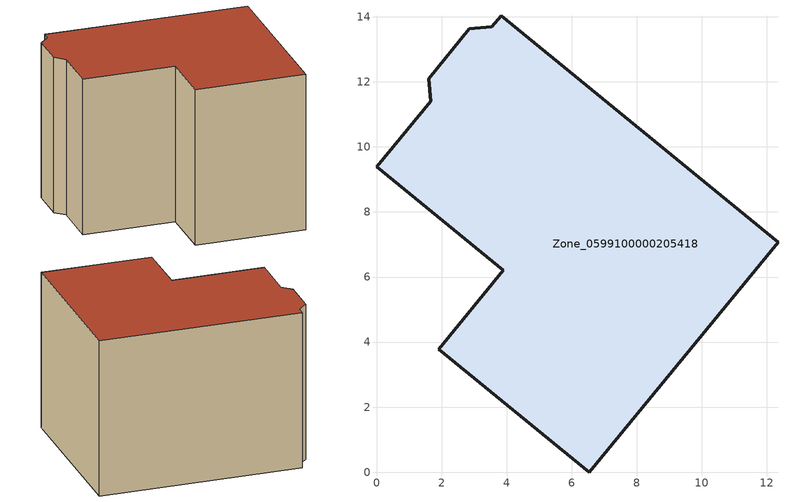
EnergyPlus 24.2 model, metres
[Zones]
Zone_0599100000205418
 floor ground (C_G): 1.67,11.4 1.6,12.1 2.85,13.63 3.54,13.69 3.83,14.03 12.34,7.07 6.54,0 1.91,3.78 3.89,6.21 0,9.39 z0
 wall outside (C_F): 6.54,0 12.34,7.07 3.83,14.03 3.54,13.69 2.85,13.63 1.6,12.1 1.67,11.4 0,9.39 3.89,6.21 1.91,3.78 6.54,0 z0:8.69
 roof outside (C_R): 1.67,11.4 0,9.39 3.89,6.21 1.91,3.78 6.54,0 12.34,7.07 3.83,14.03 3.54,13.69 2.85,13.63 1.6,12.1 z8.69
[BUILDING]
Pand.0599100000205418: North Axis=0; Terrain=City; Loads Convergence Tolerance Value=0.04; Temperature Convergence Tolerance Value=0.4; Solar Distribution=FullExterior; Maximum Number of Warmup Days=25; Minimum Number of Warmup Days=1
[Site:Location]
Rotterdam.The.Hague.AP_ZH_NLD Design_Conditions: Latitude=51.96; Longitude=4.45; Time Zone=1; Elevation=-4.5
[SITE:GROUNDTEMPERATURE:BUILDINGSURFACE]
18, 18, 18, 18, 18, 18, 18, 18, 18, 18, 18, 18
[MATERIAL] Thermal Absorptance=0.9; Solar Absorptance=0.7; Visible Absorptance=0.7
Name | Roughness | Thickness | Conductivity | Density | Specific Heat
G.TC.1946-1964 | MediumSmooth | 0.15 | 1 | 540 | 1210
F.TC.1946-1964 | Rough | 0.3 | 0.857143 | 1920 | 840
R.TC.1946-1964 | MediumRough | 0.2 | 0.235294 | 1500 | 1000
[CONSTRUCTION]
C_G: G.TC.1946-1964
C_F: F.TC.1946-1964
C_R: R.TC.1946-1964
[ZONE]
Zone_0599100000205418: Type=1; Multiplier=1; Ceiling Height=Autocalculate; Volume=Autocalculate; Floor Area=autocalculate; Part of Total Floor Area=Yes
[ZONEINFILTRATION:DESIGNFLOWRATE]
Infil_Zone_0599100000205418: Zone or ZoneList or Space or SpaceList=Zone_0599100000205418; Schedule=AlwaysOn; Design Flow Rate Calculation Method=Flow/Area; Flow Rate per Floor Area=0.003; Constant Term Coefficient=1; Temperature Term Coefficient=0; Velocity Term Coefficient=0; Velocity Squared Term Coefficient=0
[HVACTEMPLATE:ZONE:IDEALLOADSAIRSYSTEM]
Zone_0599100000205418: Maximum Heating Supply Air Temperature=50; Minimum Cooling Supply Air Temperature=13; Maximum Heating Supply Air Humidity Ratio=0.0156; Minimum Cooling Supply Air Humidity Ratio=0.0077; Heating Limit=NoLimit; Cooling Limit=NoLimit; Dehumidification Control Type=ConstantSensibleHeatRatio; Cooling Sensible Heat Ratio=0.7; Dehumidification Setpoint=60; Humidification Control Type=None; Humidification Setpoint=30; Outdoor Air Method=None; Outdoor Air Flow Rate per Person=0.00944; Outdoor Air Flow Rate per Zone Floor Area=0; Outdoor Air Flow Rate per Zone=0; Demand Controlled Ventilation Type=None; Outdoor Air Economizer Type=NoEconomizer; Heat Recovery Type=None; Sensible Heat Recovery Effectiveness=0.7; Latent Heat Recovery Effectiveness=0.65
[ZONECONTROL:THERMOSTAT]
ThermostatControl_Zone_0599100000205418: Zone or ZoneList=Zone_0599100000205418; Control Type Schedule=DualSetpointControlType; Control 1=Thermostat_Zone_0599100000205418; Temperature Difference Between Cutout And Setpoint=0
[THERMOSTATSETPOINT:DUALSETPOINT]
Thermostat_Zone_0599100000205418: Heating Setpoint Temperature Schedule=HeatingSetpoint_Zone_0599100000205418; Cooling Setpoint Temperature Schedule=CoolingSetpoint_Zone_0599100000205418
[SCHEDULE:COMPACT]
HeatingSetpoint_Zone_0599100000205418: Through: 12/31, For: AllDays, Until: 24:00, 21
CoolingSetpoint_Zone_0599100000205418: Through: 12/31, For: AllDays, Until: 24:00, 24
DualSetpointControlType: Through: 12/31, For: AllDays, Until: 24:00, 4
AlwaysOn: Through: 12/31, For: AllDays, Until: 24:00, 1
